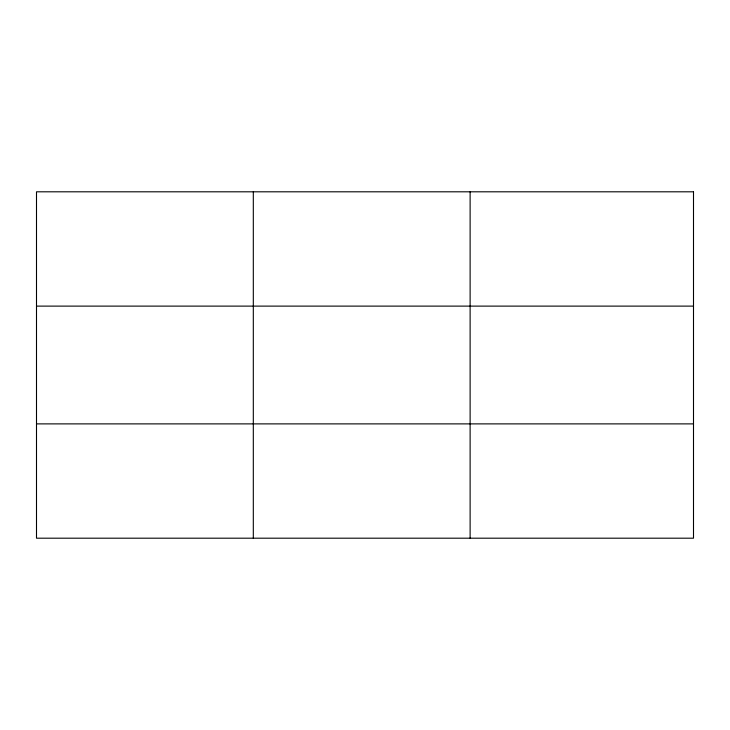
<?xml version="1.0" encoding="UTF-8"?>
<svg xmlns="http://www.w3.org/2000/svg" width="730" height="730" viewBox="0 0 730 730"><rect width="100%" height="100%" fill="white"/><g stroke="black" fill="none" stroke-linecap="round" stroke-linejoin="round"><path stroke-width="1.09" d="M253.31 191.807L253.31 538.192M470.12 191.807L470.12 538.192M36.5 306.116L693.5 306.116M36.5 423.884L693.5 423.884M693.5 191.807L693.5 538.192L36.5 538.192L36.5 191.807L693.5 191.807"/></g></svg>
